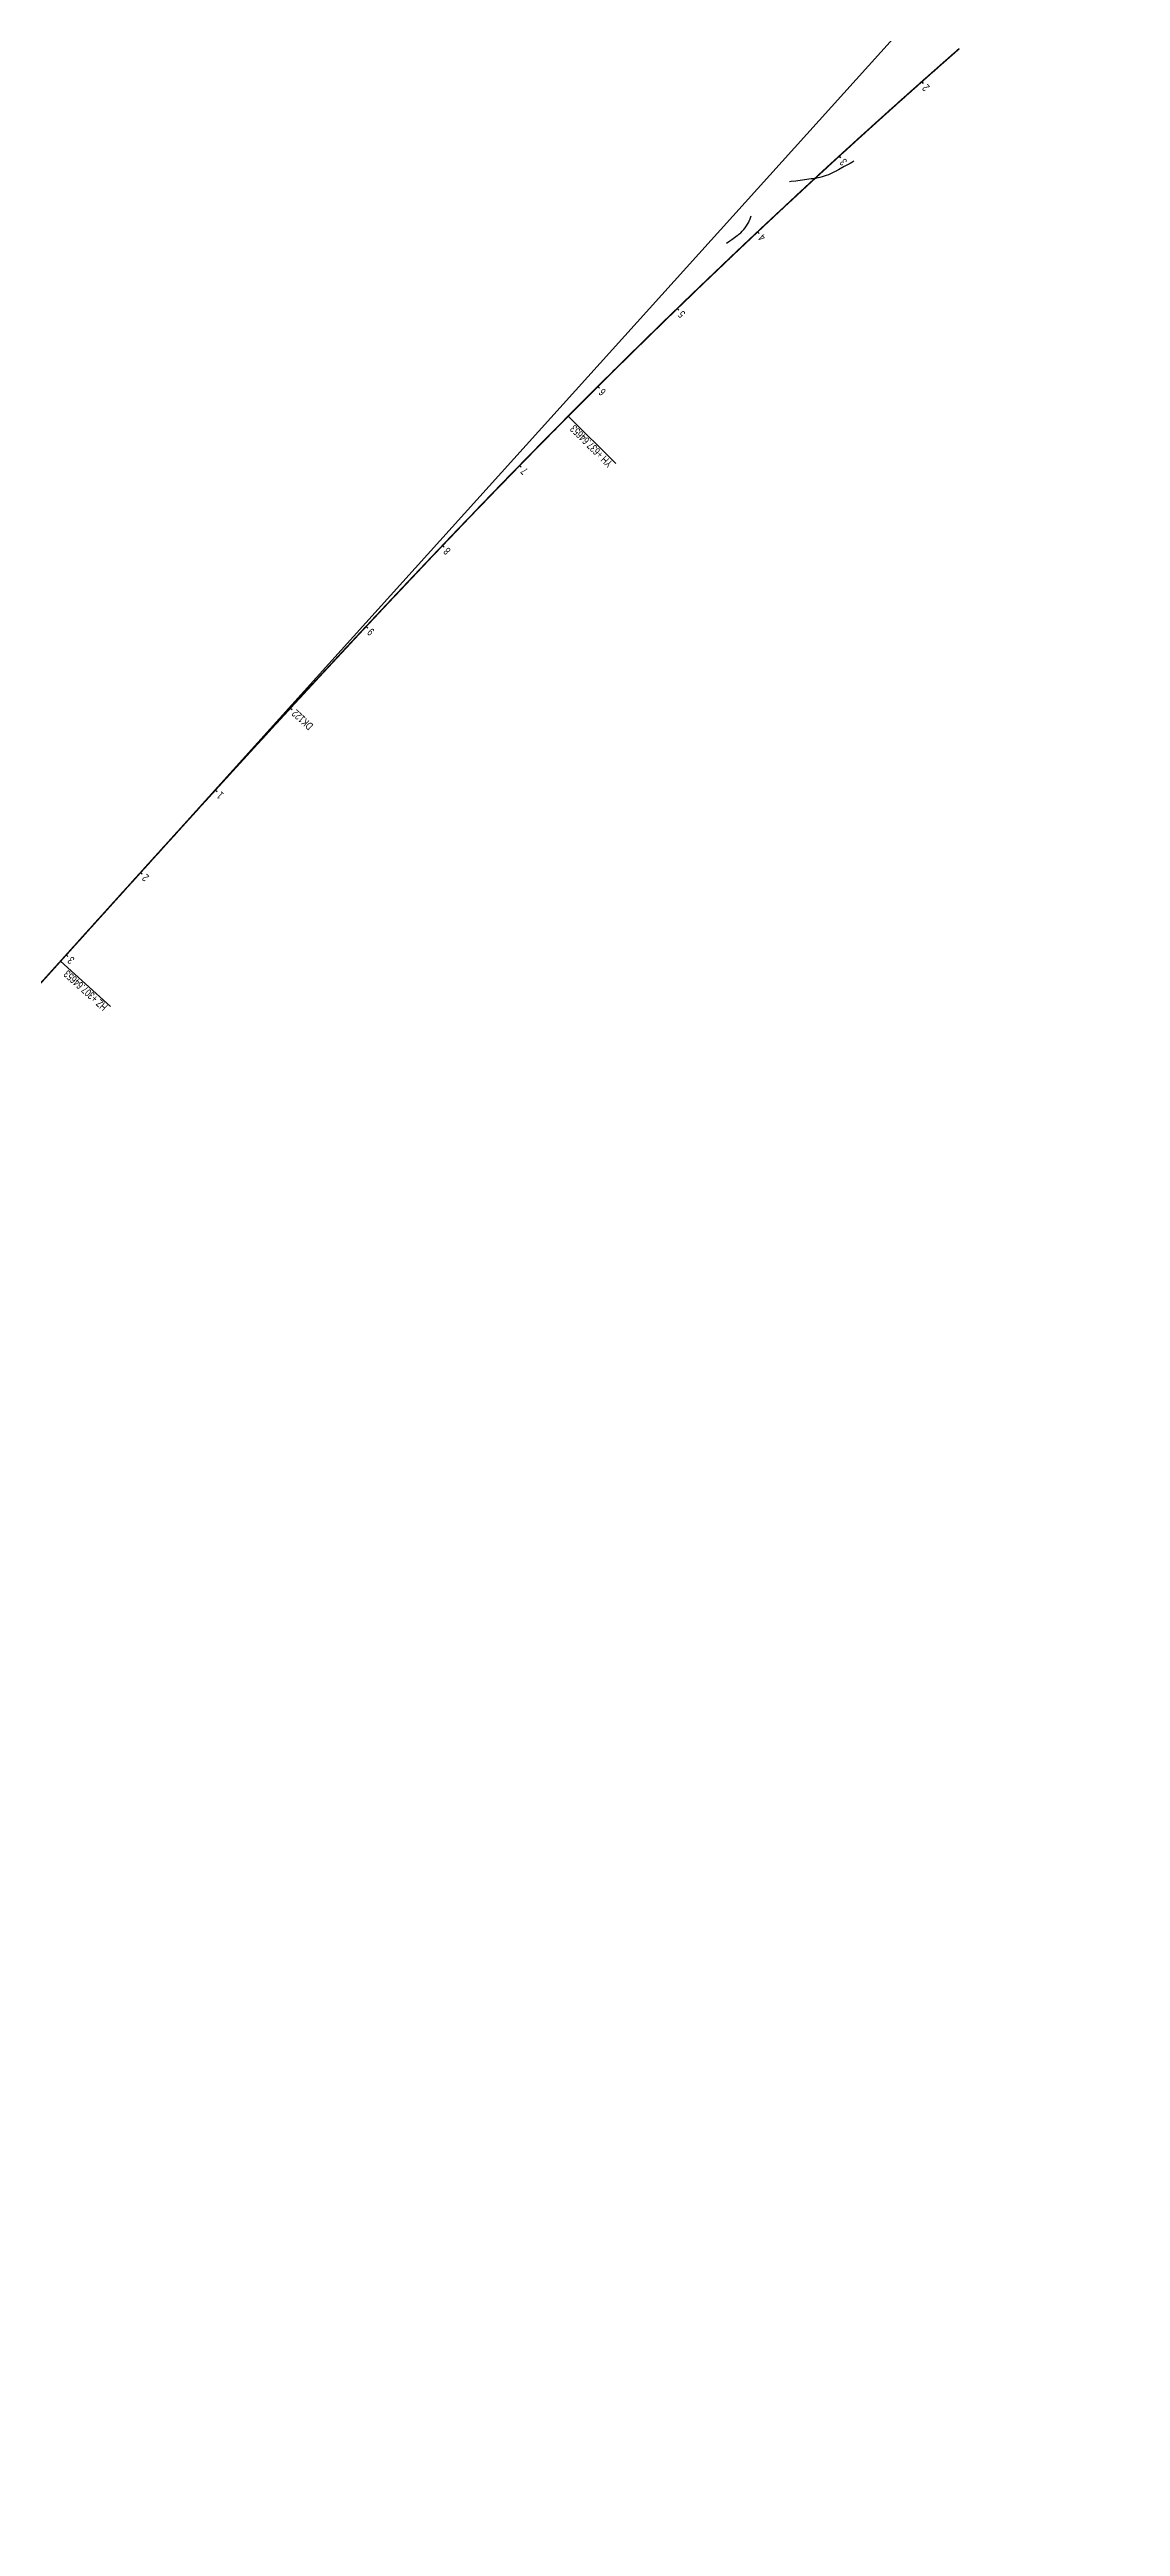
# Model space of a CAD drawing. Header units: millimetres. Extents: x 497834 to 621495, y 3353175 to 3430424.
# Drawn here: x 563338 to 564301, y 3387180 to 3389408 of the extents above; entities that cross this region are included whole.
import ezdxf

# ---------------------------------------------------------------- set-up
doc = ezdxf.new("R2010")
doc.units = ezdxf.units.MM
for name, color, linetype in [('DK改路中线', 7, 'Continuous'), ('dl3', 7, 'Continuous'), ('沪乍杭打线-0.0-200.8段-施工系转设计系成果-2000坐标系-左线_中线_交点', 7, 'Continuous'), ('沪乍杭打线-0.0-200.8段-施工系转设计系成果-2000坐标系-左线_五大桩', 7, 'Continuous'), ('沪乍杭打线-0.0-200.8段-施工系转设计系成果-2000坐标系-左线_里程', 7, 'Continuous')]:
    doc.layers.add(name, color=color, linetype=linetype)
doc.styles.add('PM_LC', font='slromans.shx', dxfattribs={"width": 0.75, "bigfont": 'hztxt.shx'})
doc.styles.add('PM_QX', font='slromans.shx', dxfattribs={"width": 0.75, "bigfont": 'hztxt.shx'})

msp = doc.modelspace()

# ---------------------------------------------------------------- linework, layer by layer
at = {"layer": 'DK改路中线', "color": 3, "linetype": 'Continuous', "ltscale": 2, "flags": 128}
for points in [[(564061.1, 3389307.1), (564059.3, 3389306.1), (564057.6, 3389305.2), (564055.8, 3389304.2), (564054.1, 3389303.3), (564052.3, 3389302.3), (564048.8, 3389300.4), (564047.1, 3389299.4), (564045.3, 3389298.4), (564045, 3389298.2, -0.093119), (564043.5, 3389297.5), (564041.7, 3389296.6), (564039.9, 3389295.8), (564038.1, 3389295), (564036.2, 3389294.3), (564034.3, 3389293.7), (564032.4, 3389293.1), (564030.5, 3389292.6), (564028.5, 3389292.1), (564026.5, 3389291.7), (564024.6, 3389291.4), (564023.9, 3389291.3), (564022.6, 3389291.2), (564020.6, 3389290.9), (564018.6, 3389290.6), (564016.6, 3389290.4), (564014.7, 3389290.1), (564012.7, 3389289.9), (564010.7, 3389289.6), (564008.7, 3389289.3), (564004.7, 3389288.8), (564003, 3389288.6)], [(563946.4, 3389233.4), (563949.6, 3389235.7), (563951.3, 3389236.9), (563956.1, 3389240.4), (563956.9, 3389241, 0.14528), (563957.7, 3389241.6), (563959.3, 3389242.8), (563960.7, 3389244.2), (563962.1, 3389245.7), (563963.3, 3389247.2), (563964.5, 3389248.9), (563965.5, 3389250.6), (563966.5, 3389252.4), (563967.3, 3389254.2), (563967.4, 3389254.5), (563968, 3389256.1), (563968.7, 3389257.9)]]:
    msp.add_lwpolyline(points, format="xyb", dxfattribs=at)
at = {"layer": 'dl3', "color": 3, "linetype": 'Continuous', "ltscale": 2, "const_width": 1.4, "flags": 128}
msp.add_lwpolyline([(564156, 3389408.5), (564155.3, 3389407.9), (564154.5, 3389407.2), (564153.8, 3389406.6), (564153, 3389405.9), (564153, 3389405.9), (564152.3, 3389405.2), (564151.5, 3389404.6), (564150.8, 3389403.9), (564150, 3389403.3), (564149.3, 3389402.6), (564149.3, 3389402.6), (564148.5, 3389401.9), (564147.8, 3389401.3), (564147, 3389400.6), (564146.3, 3389400), (564145.5, 3389399.3), (564145.5, 3389399.3), (564144.8, 3389398.6), (564144, 3389398), (564143.3, 3389397.3), (564142.5, 3389396.7), (564141.8, 3389396), (564141.8, 3389396), (564141, 3389395.3), (564140.3, 3389394.7), (564139.5, 3389394), (564138.8, 3389393.3), (564138, 3389392.7), (564138, 3389392.7), (564137.3, 3389392), (564136.5, 3389391.4), (564135.8, 3389390.7), (564135, 3389390), (564134.3, 3389389.4), (564134.3, 3389389.4), (564133.5, 3389388.7), (564132.8, 3389388), (564132, 3389387.4), (564131.3, 3389386.7), (564130.5, 3389386.1), (564130.5, 3389386.1), (564129.8, 3389385.4), (564129, 3389384.7), (564128.3, 3389384.1), (564127.5, 3389383.4), (564126.8, 3389382.7), (564126.8, 3389382.7), (564126, 3389382.1), (564125.3, 3389381.4), (564124.5, 3389380.8), (564123.8, 3389380.1), (564123, 3389379.4), (564123, 3389379.4), (564122.3, 3389378.8), (564121.5, 3389378.1), (564120.8, 3389377.4), (564120, 3389376.8), (564119.3, 3389376.1), (564119.3, 3389376.1), (564118.5, 3389375.4), (564117.8, 3389374.8), (564117.1, 3389374.1), (564116.3, 3389373.4), (564115.6, 3389372.8), (564115.6, 3389372.8), (564114.8, 3389372.1), (564114.1, 3389371.5), (564113.3, 3389370.8), (564112.6, 3389370.1), (564111.8, 3389369.5), (564111.8, 3389369.4), (564111.1, 3389368.8), (564110.3, 3389368.1), (564109.6, 3389367.5), (564108.8, 3389366.8), (564108.1, 3389366.1), (564108.1, 3389366.1), (564107.4, 3389365.5), (564106.6, 3389364.8), (564105.9, 3389364.1), (564105.1, 3389363.5), (564104.4, 3389362.8), (564104.4, 3389362.8), (564103.6, 3389362.1), (564102.9, 3389361.5), (564102.1, 3389360.8), (564101.4, 3389360.1), (564100.6, 3389359.5), (564100.6, 3389359.5), (564099.9, 3389358.8), (564099.2, 3389358.1), (564098.4, 3389357.5), (564097.7, 3389356.8), (564096.9, 3389356.1), (564096.9, 3389356.1), (564096.2, 3389355.5), (564095.4, 3389354.8), (564094.7, 3389354.1), (564093.9, 3389353.5), (564093.2, 3389352.8), (564093.2, 3389352.8), (564092.5, 3389352.1), (564091.7, 3389351.4), (564091, 3389350.8), (564090.2, 3389350.1), (564089.5, 3389349.4), (564089.5, 3389349.4), (564088.7, 3389348.8), (564088, 3389348.1), (564087.2, 3389347.4), (564086.5, 3389346.8), (564085.8, 3389346.1), (564085.8, 3389346.1), (564085, 3389345.4), (564084.3, 3389344.8), (564083.5, 3389344.1), (564082.8, 3389343.4), (564082, 3389342.8), (564082, 3389342.7), (564081.3, 3389342.1), (564080.6, 3389341.4), (564079.8, 3389340.7), (564079.1, 3389340.1), (564078.3, 3389339.4), (564078.3, 3389339.4), (564077.6, 3389338.7), (564076.9, 3389338.1), (564076.1, 3389337.4), (564075.4, 3389336.7), (564074.6, 3389336), (564074.6, 3389336), (564073.9, 3389335.4), (564073.1, 3389334.7), (564072.4, 3389334), (564071.7, 3389333.4), (564070.9, 3389332.7), (564070.9, 3389332.7), (564070.2, 3389332), (564069.4, 3389331.3), (564068.7, 3389330.7), (564068, 3389330), (564067.2, 3389329.3), (564067.2, 3389329.3), (564066.5, 3389328.7), (564065.7, 3389328), (564065, 3389327.3), (564064.3, 3389326.6), (564063.5, 3389326), (564063.5, 3389326), (564062.8, 3389325.3), (564062, 3389324.6), (564061.3, 3389324), (564060.6, 3389323.3), (564059.8, 3389322.6), (564059.8, 3389322.6), (564059.1, 3389321.9), (564058.3, 3389321.3), (564057.6, 3389320.6), (564056.9, 3389319.9), (564056.1, 3389319.2), (564056.1, 3389319.2), (564055.4, 3389318.6), (564054.6, 3389317.9), (564053.9, 3389317.2), (564053.2, 3389316.5), (564052.4, 3389315.9), (564052.4, 3389315.9), (564051.7, 3389315.2), (564050.9, 3389314.5), (564050.2, 3389313.9), (564049.5, 3389313.2), (564048.7, 3389312.5), (564048.7, 3389312.5), (564048, 3389311.8), (564047.3, 3389311.2), (564046.5, 3389310.5), (564045.8, 3389309.8), (564045, 3389309.1), (564045, 3389309.1), (564044.3, 3389308.5), (564043.6, 3389307.8), (564042.8, 3389307.1), (564042.1, 3389306.4), (564041.3, 3389305.8), (564041.3, 3389305.7), (564040.6, 3389305.1), (564039.9, 3389304.4), (564039.1, 3389303.7), (564038.4, 3389303.1), (564037.7, 3389302.4), (564037.7, 3389302.4), (564036.9, 3389301.7), (564036.2, 3389301), (564035.5, 3389300.3), (564034.7, 3389299.7), (564034, 3389299), (564034, 3389299), (564033.2, 3389298.3), (564032.5, 3389297.6), (564031.8, 3389297), (564031, 3389296.3), (564030.3, 3389295.6), (564030.3, 3389295.6), (564029.6, 3389294.9), (564028.8, 3389294.3), (564028.1, 3389293.6), (564027.4, 3389292.9), (564026.6, 3389292.2), (564026.6, 3389292.2), (564025.9, 3389291.5), (564025.2, 3389290.9), (564024.4, 3389290.2), (564023.7, 3389289.5), (564022.9, 3389288.8), (564022.9, 3389288.8), (564022.2, 3389288.2), (564021.5, 3389287.5), (564020.7, 3389286.8), (564020, 3389286.1), (564019.3, 3389285.4), (564019.3, 3389285.4), (564018.5, 3389284.8), (564017.8, 3389284.1), (564017.1, 3389283.4), (564016.3, 3389282.7), (564015.6, 3389282), (564015.6, 3389282), (564014.9, 3389281.4), (564014.1, 3389280.7), (564013.4, 3389280), (564012.7, 3389279.3), (564011.9, 3389278.6), (564011.9, 3389278.6), (564011.2, 3389278), (564010.5, 3389277.3), (564009.7, 3389276.6), (564009, 3389275.9), (564008.3, 3389275.2), (564008.3, 3389275.2), (564007.5, 3389274.6), (564006.8, 3389273.9), (564006.1, 3389273.2), (564005.3, 3389272.5), (564004.6, 3389271.8), (564004.6, 3389271.8), (564003.9, 3389271.2), (564003.1, 3389270.5), (564002.4, 3389269.8), (564001.7, 3389269.1), (564000.9, 3389268.4), (564000.9, 3389268.4), (564000.2, 3389267.8), (563999.5, 3389267.1), (563998.7, 3389266.4), (563998, 3389265.7), (563997.3, 3389265), (563997.3, 3389265), (563996.6, 3389264.3), (563995.8, 3389263.7), (563995.1, 3389263), (563994.4, 3389262.3), (563993.6, 3389261.6), (563993.6, 3389261.6), (563992.9, 3389260.9), (563992.2, 3389260.3), (563991.4, 3389259.6), (563990.7, 3389258.9), (563990, 3389258.2), (563990, 3389258.2), (563989.2, 3389257.5), (563988.5, 3389256.8), (563987.8, 3389256.2), (563987.1, 3389255.5), (563986.3, 3389254.8), (563986.3, 3389254.8), (563985.6, 3389254.1), (563984.9, 3389253.4), (563984.1, 3389252.7), (563983.4, 3389252.1), (563982.7, 3389251.4), (563982.7, 3389251.4), (563981.9, 3389250.7), (563981.2, 3389250), (563980.5, 3389249.3), (563979.8, 3389248.6), (563979, 3389248), (563979, 3389247.9), (563978.3, 3389247.3), (563977.6, 3389246.6), (563976.8, 3389245.9), (563976.1, 3389245.2), (563975.4, 3389244.5), (563975.4, 3389244.5), (563974.7, 3389243.8), (563973.9, 3389243.2), (563973.2, 3389242.5), (563972.5, 3389241.8), (563971.7, 3389241.1), (563971.7, 3389241.1), (563971, 3389240.4), (563970.3, 3389239.7), (563969.6, 3389239), (563968.8, 3389238.4), (563968.1, 3389237.7), (563968.1, 3389237.7), (563967.4, 3389237), (563966.7, 3389236.3), (563965.9, 3389235.6), (563965.2, 3389234.9), (563964.5, 3389234.2), (563964.5, 3389234.2), (563963.7, 3389233.6), (563963, 3389232.9), (563962.3, 3389232.2), (563961.6, 3389231.5), (563960.8, 3389230.8), (563960.8, 3389230.8), (563960.1, 3389230.1), (563959.4, 3389229.4), (563958.7, 3389228.7), (563957.9, 3389228.1), (563957.2, 3389227.4), (563957.2, 3389227.4), (563956.5, 3389226.7), (563955.8, 3389226), (563955, 3389225.3), (563954.3, 3389224.6), (563953.6, 3389223.9), (563953.6, 3389223.9), (563952.8, 3389223.2), (563952.1, 3389222.6), (563951.4, 3389221.9), (563950.7, 3389221.2), (563949.9, 3389220.5), (563949.9, 3389220.5), (563949.2, 3389219.8), (563948.5, 3389219.1), (563947.8, 3389218.4), (563947, 3389217.7), (563946.3, 3389217), (563946.3, 3389217), (563945.6, 3389216.4), (563944.9, 3389215.7), (563944.1, 3389215), (563943.4, 3389214.3), (563942.7, 3389213.6), (563942.7, 3389213.6), (563942, 3389212.9), (563941.3, 3389212.2), (563940.5, 3389211.5), (563939.8, 3389210.8), (563939.1, 3389210.1), (563939.1, 3389210.1), (563938.4, 3389209.5), (563937.6, 3389208.8), (563936.9, 3389208.1), (563936.2, 3389207.4), (563935.5, 3389206.7), (563935.5, 3389206.7), (563934.7, 3389206), (563934, 3389205.3), (563933.3, 3389204.6), (563932.6, 3389203.9), (563931.8, 3389203.2), (563931.8, 3389203.2), (563931.1, 3389202.6), (563930.4, 3389201.9), (563929.7, 3389201.2), (563929, 3389200.5), (563928.2, 3389199.8), (563928.2, 3389199.8), (563927.5, 3389199.1), (563926.8, 3389198.4), (563926.1, 3389197.7), (563925.3, 3389197), (563924.6, 3389196.3), (563924.6, 3389196.3), (563923.9, 3389195.6), (563923.2, 3389194.9), (563922.5, 3389194.2), (563921.7, 3389193.6), (563921, 3389192.9), (563921, 3389192.9), (563920.3, 3389192.2), (563919.6, 3389191.5), (563918.9, 3389190.8), (563918.1, 3389190.1), (563917.4, 3389189.4), (563917.4, 3389189.4), (563916.7, 3389188.7), (563916, 3389188), (563915.3, 3389187.3), (563914.5, 3389186.6), (563913.8, 3389185.9), (563913.8, 3389185.9), (563913.1, 3389185.2), (563912.4, 3389184.5), (563911.7, 3389183.8), (563910.9, 3389183.2), (563910.2, 3389182.5), (563910.2, 3389182.5), (563909.5, 3389181.8), (563908.8, 3389181.1), (563908.1, 3389180.4), (563907.3, 3389179.7), (563906.6, 3389179), (563906.6, 3389179), (563905.9, 3389178.3), (563905.2, 3389177.6), (563904.5, 3389176.9), (563903.7, 3389176.2), (563903, 3389175.5), (563903, 3389175.5), (563902.3, 3389174.8), (563901.6, 3389174.1), (563900.9, 3389173.4), (563900.1, 3389172.7), (563899.4, 3389172), (563899.4, 3389172), (563898.7, 3389171.3), (563898, 3389170.6), (563897.3, 3389169.9), (563896.6, 3389169.2), (563895.8, 3389168.6), (563895.8, 3389168.5), (563895.1, 3389167.9), (563894.4, 3389167.2), (563893.7, 3389166.5), (563893, 3389165.8), (563892.3, 3389165.1), (563892.2, 3389165.1), (563891.5, 3389164.4), (563890.8, 3389163.7), (563890.1, 3389163), (563889.4, 3389162.3), (563888.7, 3389161.6), (563888.7, 3389161.6), (563888, 3389160.9), (563887.2, 3389160.2), (563886.5, 3389159.5), (563885.8, 3389158.8), (563885.1, 3389158.1), (563885.1, 3389158.1), (563884.4, 3389157.4), (563883.7, 3389156.7), (563882.9, 3389156), (563882.2, 3389155.3), (563881.5, 3389154.6), (563881.5, 3389154.6), (563880.8, 3389153.9), (563880.1, 3389153.2), (563879.4, 3389152.5), (563878.6, 3389151.8), (563877.9, 3389151.1), (563877.9, 3389151.1), (563877.2, 3389150.4), (563876.5, 3389149.7), (563875.8, 3389149), (563875.1, 3389148.3), (563874.4, 3389147.6), (563874.3, 3389147.6), (563873.6, 3389146.9), (563872.9, 3389146.2), (563872.2, 3389145.5), (563871.5, 3389144.8), (563870.8, 3389144.1), (563870.8, 3389144.1), (563870.1, 3389143.4), (563869.4, 3389142.7), (563868.6, 3389142), (563867.9, 3389141.3), (563867.2, 3389140.6), (563867.2, 3389140.6), (563866.5, 3389139.9), (563865.8, 3389139.2), (563865.1, 3389138.5), (563864.4, 3389137.8), (563863.6, 3389137.1), (563863.6, 3389137.1), (563862.9, 3389136.4), (563862.2, 3389135.7), (563861.5, 3389135), (563860.8, 3389134.3), (563860.1, 3389133.6), (563860.1, 3389133.6), (563859.4, 3389132.9), (563858.7, 3389132.2), (563857.9, 3389131.5), (563857.2, 3389130.8), (563856.5, 3389130.1), (563856.5, 3389130.1), (563855.8, 3389129.4), (563855.1, 3389128.7), (563854.4, 3389128), (563853.7, 3389127.3), (563853, 3389126.6), (563853, 3389126.6), (563852.2, 3389125.9), (563851.5, 3389125.2), (563850.8, 3389124.5), (563850.1, 3389123.8), (563849.4, 3389123.1), (563849.4, 3389123.1), (563848.7, 3389122.4), (563848, 3389121.7), (563847.3, 3389121), (563846.6, 3389120.3), (563845.8, 3389119.6), (563845.8, 3389119.6), (563845.1, 3389118.9), (563844.4, 3389118.2), (563843.7, 3389117.4), (563843, 3389116.7), (563842.3, 3389116), (563842.3, 3389116), (563841.6, 3389115.3), (563840.9, 3389114.6), (563840.2, 3389113.9), (563839.5, 3389113.2), (563838.7, 3389112.5), (563838.7, 3389112.5), (563838, 3389111.8), (563837.3, 3389111.1), (563836.6, 3389110.4), (563835.9, 3389109.7), (563835.2, 3389109), (563835.2, 3389109), (563834.5, 3389108.3), (563833.8, 3389107.6), (563833.1, 3389106.9), (563832.4, 3389106.2), (563831.7, 3389105.5), (563831.6, 3389105.5), (563830.9, 3389104.8), (563830.2, 3389104.1), (563829.5, 3389103.4), (563828.8, 3389102.6), (563828.1, 3389101.9), (563828.1, 3389101.9), (563827.4, 3389101.2), (563826.7, 3389100.5), (563826, 3389099.8), (563825.3, 3389099.1), (563824.6, 3389098.4), (563824.6, 3389098.4), (563823.9, 3389097.7), (563823.2, 3389097), (563822.4, 3389096.3), (563821.7, 3389095.6), (563821, 3389094.9), (563821, 3389094.9), (563820.3, 3389094.2), (563819.6, 3389093.5), (563818.9, 3389092.8), (563818.2, 3389092), (563817.5, 3389091.3), (563817.5, 3389091.3), (563816.8, 3389090.6), (563816.1, 3389089.9), (563815.4, 3389089.2), (563814.7, 3389088.5), (563814, 3389087.8), (563814, 3389087.8), (563813.3, 3389087.1), (563812.6, 3389086.4), (563811.8, 3389085.7), (563811.1, 3389085), (563810.4, 3389084.3), (563810.4, 3389084.3), (563809.7, 3389083.5), (563809, 3389082.8), (563808.3, 3389082.1), (563807.6, 3389081.4), (563806.9, 3389080.7), (563806.9, 3389080.7), (563806.2, 3389080), (563805.5, 3389079.3), (563804.8, 3389078.6), (563804.1, 3389077.9), (563803.4, 3389077.2), (563802.7, 3389076.5), (563802, 3389075.8), (563801.3, 3389075.1), (563800.6, 3389074.4), (563799.9, 3389073.6), (563799.2, 3389072.9), (563798.5, 3389072.2), (563797.8, 3389071.5), (563797.1, 3389070.8), (563796.4, 3389070.1), (563795.7, 3389069.4), (563795, 3389068.7), (563794.3, 3389068), (563793.6, 3389067.3), (563792.9, 3389066.5), (563792.2, 3389065.8), (563791.5, 3389065.1), (563790.7, 3389064.4), (563790, 3389063.7), (563789.3, 3389063), (563788.6, 3389062.3), (563787.9, 3389061.6), (563787.2, 3389060.9), (563786.5, 3389060.1), (563785.8, 3389059.4), (563785.1, 3389058.7), (563784.4, 3389058), (563783.7, 3389057.3), (563783, 3389056.6), (563782.3, 3389055.9), (563781.6, 3389055.2), (563780.9, 3389054.4), (563780.2, 3389053.7), (563779.5, 3389053), (563778.8, 3389052.3), (563778.1, 3389051.6), (563777.4, 3389050.9), (563776.7, 3389050.2), (563776, 3389049.5), (563775.3, 3389048.7), (563774.6, 3389048), (563773.9, 3389047.3), (563773.2, 3389046.6), (563772.5, 3389045.9), (563771.8, 3389045.2), (563771.1, 3389044.5), (563770.4, 3389043.7), (563769.7, 3389043), (563769, 3389042.3), (563768.3, 3389041.6), (563767.6, 3389040.9), (563766.9, 3389040.2), (563766.2, 3389039.5), (563765.5, 3389038.7), (563764.8, 3389038), (563764.1, 3389037.3), (563763.4, 3389036.6), (563762.7, 3389035.9), (563762, 3389035.2), (563761.3, 3389034.4), (563760.6, 3389033.7), (563759.9, 3389033), (563759.2, 3389032.3), (563758.5, 3389031.6), (563757.8, 3389030.9), (563757.1, 3389030.2), (563756.4, 3389029.4), (563755.7, 3389028.7), (563755, 3389028), (563754.3, 3389027.3), (563753.6, 3389026.6), (563752.9, 3389025.9), (563752.2, 3389025.1), (563751.5, 3389024.4), (563750.8, 3389023.7), (563750.1, 3389023), (563749.4, 3389022.3), (563748.7, 3389021.6), (563748.1, 3389020.8), (563747.4, 3389020.1), (563746.7, 3389019.4), (563746, 3389018.7), (563745.3, 3389018), (563744.6, 3389017.3), (563743.9, 3389016.5), (563743.2, 3389015.8), (563742.5, 3389015.1), (563741.8, 3389014.4), (563741.1, 3389013.7), (563740.4, 3389013), (563739.7, 3389012.2), (563739, 3389011.5), (563738.3, 3389010.8), (563737.6, 3389010.1), (563736.9, 3389009.4), (563736.2, 3389008.6), (563735.5, 3389007.9), (563734.8, 3389007.2), (563734.1, 3389006.5), (563733.4, 3389005.8), (563732.7, 3389005), (563732, 3389004.3), (563731.3, 3389003.6), (563730.7, 3389002.9), (563730, 3389002.2), (563729.3, 3389001.5), (563728.6, 3389000.7), (563727.9, 3389000), (563727.2, 3388999.3), (563726.5, 3388998.6), (563725.8, 3388997.9), (563725.1, 3388997.1), (563724.4, 3388996.4), (563723.7, 3388995.7), (563723, 3388995), (563722.3, 3388994.3), (563721.6, 3388993.5), (563720.9, 3388992.8), (563720.2, 3388992.1), (563719.5, 3388991.4), (563718.9, 3388990.7), (563718.2, 3388989.9), (563717.5, 3388989.2), (563716.8, 3388988.5), (563716.1, 3388987.8), (563715.4, 3388987.1), (563714.7, 3388986.3), (563714, 3388985.6), (563713.3, 3388984.9), (563712.6, 3388984.2), (563711.9, 3388983.4), (563711.2, 3388982.7), (563710.5, 3388982), (563709.8, 3388981.3), (563709.2, 3388980.6), (563708.5, 3388979.8), (563707.8, 3388979.1), (563707.1, 3388978.4), (563706.4, 3388977.7), (563705.7, 3388976.9), (563705, 3388976.2), (563704.3, 3388975.5), (563703.6, 3388974.8), (563702.9, 3388974.1), (563702.2, 3388973.3), (563701.5, 3388972.6), (563700.9, 3388971.9), (563700.2, 3388971.2), (563699.5, 3388970.4), (563698.8, 3388969.7), (563698.1, 3388969), (563697.4, 3388968.3), (563696.7, 3388967.6), (563696, 3388966.8), (563695.3, 3388966.1), (563694.6, 3388965.4), (563693.9, 3388964.7), (563693.3, 3388963.9), (563692.6, 3388963.2), (563691.9, 3388962.5), (563691.2, 3388961.8), (563690.5, 3388961), (563689.8, 3388960.3), (563689.1, 3388959.6), (563688.4, 3388958.9), (563687.7, 3388958.2), (563687, 3388957.4), (563686.4, 3388956.7), (563685.7, 3388956), (563685, 3388955.3), (563684.3, 3388954.5), (563683.6, 3388953.8), (563682.9, 3388953.1), (563682.2, 3388952.4), (563681.5, 3388951.6), (563680.8, 3388950.9), (563680.1, 3388950.2), (563679.5, 3388949.5), (563678.8, 3388948.7), (563678.1, 3388948), (563677.4, 3388947.3), (563676.7, 3388946.6), (563676, 3388945.8), (563675.3, 3388945.1), (563674.6, 3388944.4), (563674, 3388943.7), (563673.3, 3388942.9), (563672.6, 3388942.2), (563671.9, 3388941.5), (563671.2, 3388940.8), (563670.5, 3388940), (563669.8, 3388939.3), (563669.1, 3388938.6), (563668.4, 3388937.8), (563667.8, 3388937.1), (563667.1, 3388936.4), (563666.4, 3388935.7), (563665.7, 3388934.9), (563665, 3388934.2), (563664.3, 3388933.5), (563663.6, 3388932.8), (563662.9, 3388932), (563662.3, 3388931.3), (563661.6, 3388930.6), (563660.9, 3388929.9), (563660.2, 3388929.1), (563659.5, 3388928.4), (563658.8, 3388927.7), (563658.1, 3388927), (563657.5, 3388926.2), (563656.8, 3388925.5), (563656.1, 3388924.8), (563655.4, 3388924), (563654.7, 3388923.3), (563654, 3388922.6), (563653.3, 3388921.9), (563652.7, 3388921.1), (563652, 3388920.4), (563651.3, 3388919.7), (563650.6, 3388918.9), (563649.9, 3388918.2), (563649.2, 3388917.5), (563648.5, 3388916.8), (563647.9, 3388916), (563647.2, 3388915.3), (563646.5, 3388914.6), (563645.8, 3388913.9), (563645.1, 3388913.1), (563644.4, 3388912.4), (563643.7, 3388911.7), (563643.1, 3388910.9), (563642.4, 3388910.2), (563641.7, 3388909.5), (563641, 3388908.8), (563640.3, 3388908), (563639.6, 3388907.3), (563638.9, 3388906.6), (563638.3, 3388905.8), (563637.6, 3388905.1), (563636.9, 3388904.4), (563636.2, 3388903.7), (563635.5, 3388902.9), (563634.8, 3388902.2), (563634.2, 3388901.5), (563633.5, 3388900.7), (563632.8, 3388900), (563632.1, 3388899.3), (563631.4, 3388898.5), (563630.7, 3388897.8), (563630, 3388897.1), (563629.4, 3388896.4), (563628.7, 3388895.6), (563628, 3388894.9), (563627.3, 3388894.2), (563626.6, 3388893.4), (563625.9, 3388892.7), (563625.3, 3388892), (563624.6, 3388891.2), (563623.9, 3388890.5), (563623.2, 3388889.8), (563622.5, 3388889.1), (563621.8, 3388888.3), (563621.2, 3388887.6), (563620.5, 3388886.9), (563619.8, 3388886.1), (563619.1, 3388885.4), (563618.4, 3388884.7), (563617.8, 3388883.9), (563617.1, 3388883.2), (563616.4, 3388882.5), (563615.7, 3388881.8), (563615, 3388881), (563614.3, 3388880.3), (563613.7, 3388879.6), (563613, 3388878.8), (563612.3, 3388878.1), (563611.6, 3388877.4), (563610.9, 3388876.6), (563610.2, 3388875.9), (563609.6, 3388875.2), (563608.9, 3388874.4), (563608.2, 3388873.7), (563607.5, 3388873), (563606.8, 3388872.2), (563606.2, 3388871.5), (563605.5, 3388870.8), (563604.8, 3388870), (563604.1, 3388869.3), (563603.4, 3388868.6), (563602.7, 3388867.9), (563602.1, 3388867.1), (563601.4, 3388866.4), (563600.7, 3388865.7), (563600, 3388864.9), (563599.3, 3388864.2), (563598.7, 3388863.5), (563598, 3388862.7), (563597.3, 3388862), (563596.6, 3388861.3), (563595.9, 3388860.5), (563595.3, 3388859.8), (563594.6, 3388859.1), (563593.9, 3388858.3), (563593.2, 3388857.6), (563592.5, 3388856.9), (563591.9, 3388856.1), (563591.2, 3388855.4), (563590.5, 3388854.7), (563589.8, 3388853.9), (563589.1, 3388853.2), (563588.5, 3388852.5), (563587.8, 3388851.7), (563587.1, 3388851), (563586.4, 3388850.3), (563585.7, 3388849.5), (563585.1, 3388848.8), (563584.4, 3388848.1), (563583.7, 3388847.3), (563583, 3388846.6), (563582.3, 3388845.9), (563581.7, 3388845.1), (563581, 3388844.4), (563580.3, 3388843.7), (563579.6, 3388842.9), (563578.9, 3388842.2), (563578.3, 3388841.5), (563577.6, 3388840.7), (563576.9, 3388840), (563576.2, 3388839.3), (563575.5, 3388838.5), (563574.9, 3388837.8), (563574.2, 3388837.1), (563573.5, 3388836.3), (563572.8, 3388835.6), (563572.1, 3388834.9), (563571.5, 3388834.1), (563570.8, 3388833.4), (563570.1, 3388832.7), (563569.4, 3388831.9), (563568.8, 3388831.2), (563568.1, 3388830.5), (563567.4, 3388829.7), (563566.7, 3388829), (563566, 3388828.2), (563565.4, 3388827.5), (563564.7, 3388826.8), (563564, 3388826), (563563.3, 3388825.3), (563562.6, 3388824.6), (563562, 3388823.8), (563561.3, 3388823.1), (563560.6, 3388822.4), (563559.9, 3388821.6), (563559.3, 3388820.9), (563558.6, 3388820.2), (563557.9, 3388819.4), (563557.2, 3388818.7), (563556.5, 3388818), (563555.9, 3388817.2), (563555.2, 3388816.5), (563554.5, 3388815.8), (563553.8, 3388815), (563553.2, 3388814.3), (563552.5, 3388813.5), (563551.8, 3388812.8), (563551.1, 3388812.1), (563550.5, 3388811.3), (563549.8, 3388810.6), (563549.1, 3388809.9), (563548.4, 3388809.1), (563547.7, 3388808.4), (563547.1, 3388807.7), (563546.4, 3388806.9), (563545.7, 3388806.2), (563545, 3388805.4), (563544.4, 3388804.7), (563543.7, 3388804), (563543, 3388803.2), (563542.3, 3388802.5), (563541.7, 3388801.8), (563541, 3388801), (563540.3, 3388800.3), (563539.6, 3388799.6), (563538.9, 3388798.8), (563538.3, 3388798.1), (563537.6, 3388797.3), (563536.9, 3388796.6), (563536.2, 3388795.9), (563535.6, 3388795.1), (563534.9, 3388794.4), (563534.2, 3388793.7), (563533.5, 3388792.9), (563532.9, 3388792.2), (563532.2, 3388791.5), (563531.5, 3388790.7), (563530.8, 3388790), (563530.2, 3388789.2), (563529.5, 3388788.5), (563528.8, 3388787.8), (563528.1, 3388787), (563527.5, 3388786.3), (563526.8, 3388785.6), (563526.1, 3388784.8), (563525.4, 3388784.1), (563524.8, 3388783.3), (563524.1, 3388782.6), (563523.4, 3388781.9), (563522.7, 3388781.1), (563522.1, 3388780.4), (563521.4, 3388779.7), (563520.7, 3388778.9), (563520, 3388778.2), (563519.3, 3388777.4), (563518.7, 3388776.7), (563518, 3388776), (563517.3, 3388775.2), (563516.6, 3388774.5), (563516, 3388773.8), (563515.3, 3388773), (563514.6, 3388772.3), (563513.9, 3388771.5), (563513.3, 3388770.8), (563512.6, 3388770.1), (563511.9, 3388769.3), (563511.3, 3388768.6), (563510.6, 3388767.9), (563509.9, 3388767.1), (563509.2, 3388766.4), (563508.6, 3388765.6), (563507.9, 3388764.9), (563507.2, 3388764.2), (563506.5, 3388763.4), (563505.9, 3388762.7), (563505.2, 3388761.9), (563504.5, 3388761.2), (563503.8, 3388760.5), (563503.2, 3388759.7), (563502.5, 3388759), (563501.8, 3388758.3), (563501.1, 3388757.5), (563500.5, 3388756.8), (563499.8, 3388756), (563499.1, 3388755.3), (563498.4, 3388754.6), (563497.8, 3388753.8), (563497.1, 3388753.1), (563496.4, 3388752.3), (563495.7, 3388751.6), (563495.1, 3388750.9), (563494.4, 3388750.1), (563493.7, 3388749.4), (563493, 3388748.7), (563492.4, 3388747.9), (563491.7, 3388747.2), (563491, 3388746.4), (563490.4, 3388745.7), (563489.7, 3388745), (563489, 3388744.2), (563488.3, 3388743.5), (563487.7, 3388742.7), (563487, 3388742), (563486.3, 3388741.3), (563485.6, 3388740.5), (563485, 3388739.8), (563484.3, 3388739), (563483.6, 3388738.3), (563482.9, 3388737.6), (563482.3, 3388736.8), (563481.6, 3388736.1), (563480.9, 3388735.3), (563480.3, 3388734.6), (563479.6, 3388733.9), (563478.9, 3388733.1), (563478.2, 3388732.4), (563477.6, 3388731.6), (563476.9, 3388730.9), (563476.2, 3388730.2), (563475.5, 3388729.4), (563474.9, 3388728.7), (563474.2, 3388727.9), (563473.5, 3388727.2), (563472.8, 3388726.5), (563472.2, 3388725.7), (563471.5, 3388725), (563470.8, 3388724.2), (563470.2, 3388723.5), (563469.5, 3388722.8), (563468.8, 3388722), (563468.1, 3388721.3), (563467.5, 3388720.5), (563466.8, 3388719.8), (563466.1, 3388719.1), (563465.5, 3388718.3), (563464.8, 3388717.6), (563464.1, 3388716.8), (563463.4, 3388716.1), (563462.8, 3388715.4), (563462.1, 3388714.6), (563461.4, 3388713.9), (563460.7, 3388713.1), (563460.1, 3388712.4), (563459.4, 3388711.7), (563458.7, 3388710.9), (563458.1, 3388710.2), (563457.4, 3388709.4), (563456.7, 3388708.7), (563456, 3388708), (563455.4, 3388707.2), (563454.7, 3388706.5), (563454, 3388705.7), (563453.4, 3388705), (563452.7, 3388704.3), (563452, 3388703.5), (563451.3, 3388702.8), (563450.7, 3388702), (563450, 3388701.3), (563449.3, 3388700.6), (563448.6, 3388699.8), (563448, 3388699.1), (563447.3, 3388698.3), (563446.6, 3388697.6), (563446, 3388696.9), (563445.3, 3388696.1), (563444.6, 3388695.4), (563443.9, 3388694.6), (563443.3, 3388693.9), (563442.6, 3388693.1), (563441.9, 3388692.4), (563441.3, 3388691.7), (563440.6, 3388690.9), (563439.9, 3388690.2), (563439.2, 3388689.4), (563438.6, 3388688.7), (563437.9, 3388688), (563437.2, 3388687.2), (563436.6, 3388686.5), (563435.9, 3388685.7), (563435.2, 3388685), (563434.5, 3388684.3), (563433.9, 3388683.5), (563433.2, 3388682.8), (563432.5, 3388682), (563431.9, 3388681.3), (563431.2, 3388680.6), (563430.5, 3388679.8), (563429.8, 3388679.1), (563429.2, 3388678.3), (563428.5, 3388677.6), (563427.8, 3388676.8), (563427.2, 3388676.1), (563426.5, 3388675.4), (563425.8, 3388674.6), (563425.1, 3388673.9), (563424.5, 3388673.1), (563423.8, 3388672.4), (563423.1, 3388671.7), (563422.5, 3388670.9), (563421.8, 3388670.2), (563421.1, 3388669.4), (563420.5, 3388668.7), (563419.8, 3388667.9), (563419.1, 3388667.2), (563418.4, 3388666.5), (563417.8, 3388665.7), (563417.1, 3388665), (563416.4, 3388664.2), (563415.8, 3388663.5), (563415.1, 3388662.8), (563414.4, 3388662), (563413.7, 3388661.3), (563413.1, 3388660.5), (563412.4, 3388659.8), (563411.7, 3388659), (563411.1, 3388658.3), (563410.4, 3388657.6), (563409.7, 3388656.8), (563409, 3388656.1), (563408.4, 3388655.3), (563407.7, 3388654.6), (563407, 3388653.9), (563406.4, 3388653.1), (563405.7, 3388652.4), (563405, 3388651.6), (563404.4, 3388650.9), (563403.7, 3388650.1), (563403, 3388649.4), (563402.3, 3388648.7), (563401.7, 3388647.9), (563401, 3388647.2), (563400.3, 3388646.4), (563399.7, 3388645.7), (563399, 3388645), (563398.3, 3388644.2), (563397.6, 3388643.5), (563397, 3388642.7), (563396.3, 3388642), (563395.6, 3388641.2), (563395, 3388640.5), (563394.3, 3388639.8), (563393.6, 3388639), (563393, 3388638.3), (563392.3, 3388637.5), (563391.6, 3388636.8), (563390.9, 3388636), (563390.3, 3388635.3), (563389.6, 3388634.6), (563388.9, 3388633.8), (563388.3, 3388633.1), (563387.6, 3388632.3), (563386.9, 3388631.6), (563386.3, 3388630.9), (563385.6, 3388630.1), (563384.9, 3388629.4), (563384.2, 3388628.6), (563383.6, 3388627.9), (563382.9, 3388627.1), (563382.2, 3388626.4), (563381.6, 3388625.7), (563380.9, 3388624.9), (563380.2, 3388624.2), (563379.5, 3388623.4), (563378.9, 3388622.7), (563378.2, 3388621.9), (563377.5, 3388621.2), (563376.9, 3388620.5), (563376.2, 3388619.7), (563375.5, 3388619), (563374.9, 3388618.2), (563374.2, 3388617.5), (563373.5, 3388616.8), (563372.8, 3388616), (563372.2, 3388615.3), (563371.5, 3388614.5), (563370.8, 3388613.8), (563370.2, 3388613), (563369.5, 3388612.3), (563368.8, 3388611.6), (563368.2, 3388610.8), (563367.5, 3388610.1), (563366.8, 3388609.3), (563366.1, 3388608.6), (563365.5, 3388607.8), (563364.8, 3388607.1), (563364.1, 3388606.4), (563363.5, 3388605.6), (563362.8, 3388604.9), (563362.1, 3388604.1), (563361.5, 3388603.4), (563360.8, 3388602.6), (563360.1, 3388601.9), (563359.4, 3388601.2), (563358.8, 3388600.4), (563358.1, 3388599.7), (563357.4, 3388598.9), (563356.8, 3388598.2), (563356.1, 3388597.5), (563355.4, 3388596.7), (563354.8, 3388596), (563354.1, 3388595.2), (563353.4, 3388594.5), (563352.7, 3388593.7), (563352.1, 3388593), (563351.4, 3388592.3), (563350.7, 3388591.5), (563350.1, 3388590.8), (563349.4, 3388590), (563348.7, 3388589.3), (563348.1, 3388588.5), (563347.4, 3388587.8), (562077.8, 3387181.1)], dxfattribs=at)
at = {"layer": '沪乍杭打线-0.0-200.8段-施工系转设计系成果-2000坐标系-左线_中线_交点', "color": 6, "linetype": 'Continuous', "ltscale": 2}
msp.add_line((564300.8, 3389644.2), (563347.4, 3388587.8), dxfattribs=at)
at = {"layer": '沪乍杭打线-0.0-200.8段-施工系转设计系成果-2000坐标系-左线_五大桩', "color": 5, "linetype": 'Continuous', "ltscale": 2}
for p, q in [((563804.1, 3389077.9), (563846.9, 3389035.4)), ((563347.4, 3388587.8), (563392.4, 3388547.2))]:
    msp.add_line(p, q, dxfattribs=at)
at = {"layer": '沪乍杭打线-0.0-200.8段-施工系转设计系成果-2000坐标系-左线_里程', "color": 5, "linetype": 'Continuous', "ltscale": 2}
for p, q in [((564122.1, 3389378.6), (564123.4, 3389377.1)), ((564047.8, 3389311.6), (564049.1, 3389310.1)), ((563974.4, 3389243.6), (563975.8, 3389242.2)), ((563902.1, 3389174.6), (563903.5, 3389173.2)), ((563830.7, 3389104.5), (563832.1, 3389103.1)), ((563760.4, 3389033.5), (563761.8, 3389032.1)), ((563690.9, 3388961.5), (563692.4, 3388960.1)), ((563622.3, 3388888.8), (563623.8, 3388887.4)), ((563554.3, 3388815.5), (563555.7, 3388814.1)), ((563486.7, 3388741.7), (563488.2, 3388740.4)), ((563419.5, 3388667.7), (563421, 3388666.3)), ((563352.5, 3388593.5), (563354, 3388592.1))]:
    msp.add_line(p, q, dxfattribs=at)

# ---------------------------------------------------------------- texts
at = {"layer": '沪乍杭打线-0.0-200.8段-施工系转设计系成果-2000坐标系-左线_五大桩', "color": 5, "style": 'PM_QX', "width": 0.75}
for s, rotation, p in [('YH +637.64653', 135.1905, (563844.7, 3389036.1)), ('HZ +307.64653', 137.9325, (563390.3, 3388547.8))]:
    msp.add_text(s, height=7, rotation=rotation, dxfattribs=at).set_placement(p)
at = {"layer": '沪乍杭打线-0.0-200.8段-施工系转设计系成果-2000坐标系-左线_里程', "color": 2, "style": 'PM_LC', "width": 0.75}
for s, rotation, p in [('2', 131.6083, (564129.7, 3389374.1)), ('3', 132.4268, (564055.5, 3389307.3)), ('4', 133.2453, (563982.2, 3389239.4)), ('5', 134.0638, (563909.9, 3389170.5)), ('6', 134.8823, (563838.6, 3389100.6)), ('7', 135.6771, (563768.3, 3389029.6)), ('8', 136.3584, (563698.9, 3388957.7)), ('9', 136.9174, (563630.3, 3388885.1)), ('DK122', 137.3544, (563575.3, 3388800.2)), ('1', 137.6691, (563494.8, 3388738.2)), ('2', 137.8617, (563427.7, 3388664.1)), ('3', 137.9321, (563360.6, 3388589.9))]:
    msp.add_text(s, height=7, rotation=rotation, dxfattribs=at).set_placement(p)

doc.saveas('drawing.dxf')
